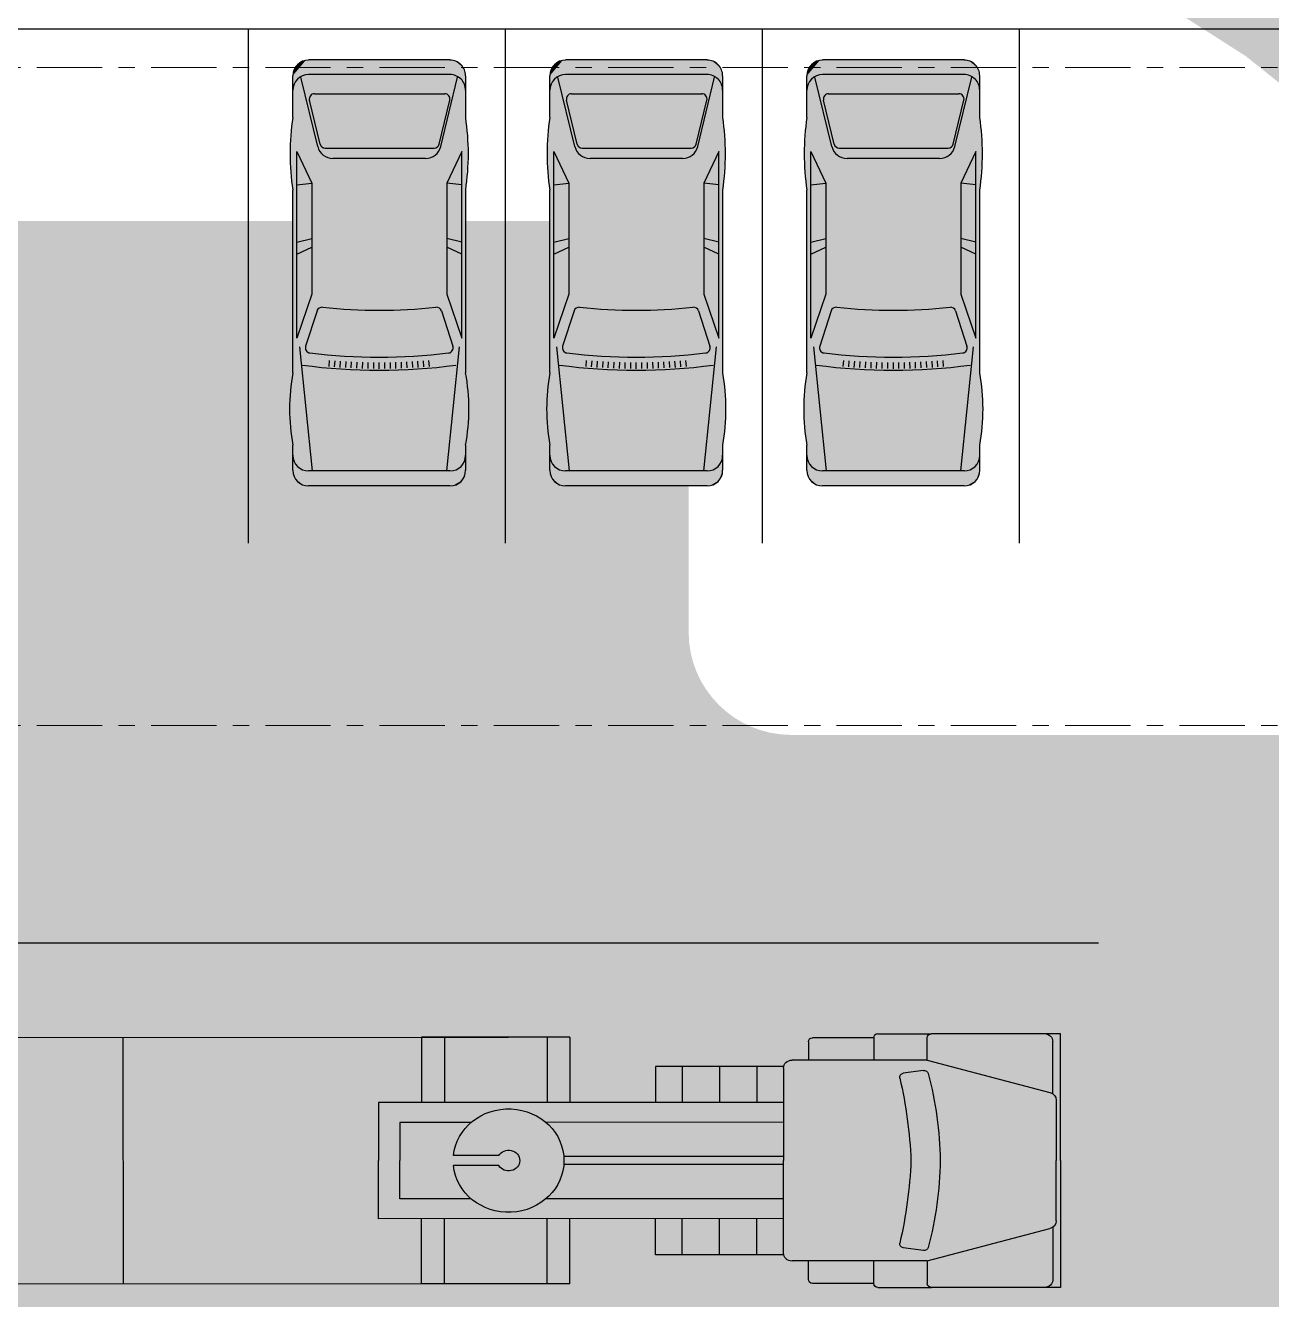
# Model space of a CAD drawing. Header units: metres. Extents: x 1156 to 2335, y -13 to 268.
# Drawn here: x 1341.28 to 1353.4, y 172.62 to 185.01 of the extents above; entities that cross this region are included whole.
import ezdxf

# ---------------------------------------------------------------- set-up
doc = ezdxf.new("R2010")
doc.units = ezdxf.units.M
doc.header["$LTSCALE"] = 0.05
doc.linetypes.add('Grid Line', pattern=[0.022225, 0.0127, -0.003175, 0.003175, -0.003175])
doc.layers.get('0').update_dxf_attribs({"lineweight": 0})
for name, color, linetype in [('255', 255, 'Continuous'), ('ARQ_RUA', 2, 'Continuous'), ('AUT', 1, 'Continuous'), ('autos', 1, 'Continuous'), ('carro', 7, 'Continuous'), ('HACHURA', 252, 'Continuous'), ('sh- talude', 64, 'Continuous'), ('SHADE 255', 255, 'Continuous'), ('Vagas', 1, 'Continuous'), ('VEICULO', 8, 'Continuous')]:
    doc.layers.add(name, color=color, linetype=linetype)
doc.layers.add('S-GRID-1', color=7, linetype='Grid Line', lineweight=5, true_color=0x0080c0)

# ---------------------------------------------------------------- blocks, each defined once
blk = doc.blocks.new('*U48', base_point=(-296.738, -348.243))
at = {"color": 0, "ltscale": 0.05}
for points in [[(-296.838, -345.373), (-298.384, -345.418), (-298.419, -345.762)], [(-296.838, -345.373), (-298.419, -345.762), (-298.399, -349.431)], [(-298.384, -345.418), (-298.41, -345.464), (-298.419, -345.516)], [(-298.384, -345.418), (-298.419, -345.516), (-298.419, -345.762)], [(-298.384, -345.418), (-298.399, -345.44), (-298.41, -345.464)], [(-298.399, -349.431), (-296.738, -349.355), (-296.838, -345.373)], [(-298.294, -345.366), (-298.343, -345.384), (-298.384, -345.418)], [(-296.838, -345.373), (-298.294, -345.366), (-298.384, -345.418)], [(-298.343, -345.384), (-298.365, -345.4), (-298.384, -345.418)], [(-298.294, -345.366), (-298.319, -345.373), (-298.343, -345.384)], [(-296.89, -345.364), (-298.267, -345.364), (-298.294, -345.366)], [(-296.838, -345.373), (-296.89, -345.364), (-298.294, -345.366)], [(-296.838, -345.373), (-296.864, -345.366), (-296.89, -345.364)], [(-296.792, -345.4), (-296.814, -345.384), (-296.838, -345.373)], [(-296.758, -345.44), (-296.792, -345.4), (-296.838, -345.373)], [(-296.738, -345.762), (-296.758, -345.44), (-296.838, -345.373)], [(-296.738, -348.243), (-296.738, -345.762), (-296.838, -345.373)], [(-296.738, -349.355), (-296.738, -348.243), (-296.838, -345.373)], [(-296.758, -345.44), (-296.773, -345.418), (-296.792, -345.4)], [(-298.41, -345.464), (-298.417, -345.49), (-298.419, -345.516)], [(-296.74, -345.49), (-296.747, -345.464), (-296.758, -345.44)], [(-296.738, -345.762), (-296.74, -345.49), (-296.758, -345.44)], [(-296.738, -345.762), (-296.738, -345.516), (-296.74, -345.49)], [(-298.419, -345.762), (-298.451, -346.105), (-298.422, -346.448)], [(-298.419, -345.762), (-298.422, -346.448), (-298.419, -346.465)], [(-298.419, -345.762), (-298.419, -346.465), (-298.399, -349.431)], [(-296.738, -346.465), (-296.735, -345.779), (-296.738, -345.762)], [(-296.738, -348.243), (-296.738, -346.465), (-296.738, -345.762)], [(-296.738, -346.465), (-296.706, -346.122), (-296.735, -345.779)], [(-298.419, -346.465), (-298.419, -348.243), (-298.419, -348.949)], [(-298.419, -346.465), (-298.419, -348.949), (-298.399, -349.431)], [(-298.419, -348.243), (-298.445, -348.663), (-298.419, -348.949)], [(-296.738, -348.949), (-296.713, -348.529), (-296.738, -348.243)], [(-296.738, -349.355), (-296.738, -348.949), (-296.738, -348.243)], [(-298.419, -348.949), (-298.419, -349.355), (-298.417, -349.381)], [(-298.419, -348.949), (-298.417, -349.381), (-298.399, -349.431)], [(-298.417, -349.381), (-298.41, -349.407), (-298.399, -349.431)], [(-298.399, -349.431), (-296.864, -349.505), (-296.738, -349.355)], [(-296.864, -349.505), (-296.773, -349.453), (-296.738, -349.355)], [(-296.773, -349.453), (-296.747, -349.407), (-296.738, -349.355)], [(-296.747, -349.407), (-296.74, -349.381), (-296.738, -349.355)], [(-298.399, -349.431), (-298.384, -349.453), (-298.365, -349.472)], [(-298.399, -349.431), (-298.365, -349.472), (-298.319, -349.498)], [(-298.399, -349.431), (-298.319, -349.498), (-296.864, -349.505)], [(-298.365, -349.472), (-298.343, -349.487), (-298.319, -349.498)], [(-298.319, -349.498), (-298.294, -349.505), (-298.267, -349.507)], [(-298.319, -349.498), (-298.267, -349.507), (-296.864, -349.505)], [(-298.267, -349.507), (-296.89, -349.507), (-296.864, -349.505)], [(-296.864, -349.505), (-296.814, -349.487), (-296.773, -349.453)], [(-296.864, -349.505), (-296.838, -349.498), (-296.814, -349.487)], [(-296.814, -349.487), (-296.792, -349.472), (-296.773, -349.453)], [(-296.773, -349.453), (-296.758, -349.431), (-296.747, -349.407)]]:
    blk.add_solid(points, dxfattribs=at)
blk = doc.blocks.new('AUTP2P')
at = {"layer": 'AUT'}
for p, q in [((1.355, 0.777), (0.146, 0.653)), ((0.152, 0.841), (0.398, 0.841)), ((1.101, 0.841), (2.879, 0.841)), ((1.867, 0.657), (1.438, 0.802)), ((1.438, 0.802), (3.253, 0.802)), ((2.254, 0.802), (2.322, 0.657)), ((2.373, 0.802), (2.409, 0.657)), ((2.931, 0.802), (2.946, 0.657)), ((3.253, 0.802), (2.946, 0.657)), ((3.302, 0.598), (3.977, 0.762)), ((3.586, 0.841), (3.991, 0.841)), ((0, -0.688), (0, 0.688)), ((0.146, -0.688), (0.146, 0.688)), ((1.704, 0.605), (1.36, 0.716)), ((2.946, 0.657), (1.867, 0.657)), ((3.326, 0.575), (3.753, 0.679)), ((3.816, 0.629), (3.816, -0.637)), ((4.003, -0.688), (4.003, 0.688)), ((4.144, -0.688), (4.144, 0.688)), ((3.287, 0.526), (3.287, -0.534)), ((1.154, 0.38), (1.214, 0.376)), ((1.158, 0.434), (1.218, 0.43)), ((1.163, 0.488), (1.222, 0.483)), ((3.185, -0.45), (3.185, 0.45)), ((1.148, 0.272), (1.207, 0.269)), ((1.151, 0.326), (1.21, 0.322)), ((1.144, 0.163), (1.203, 0.161)), ((1.146, 0.217), (1.205, 0.215)), ((1.141, 0), (1.201, 0)), ((1.142, 0.109), (1.202, 0.108)), ((1.142, 0.054), (1.201, 0.054)), ((1.142, -0.054), (1.201, -0.054)), ((1.142, -0.109), (1.202, -0.108)), ((1.144, -0.163), (1.203, -0.161)), ((1.146, -0.217), (1.205, -0.215)), ((1.148, -0.272), (1.207, -0.269)), ((1.151, -0.326), (1.21, -0.322)), ((1.154, -0.38), (1.214, -0.376)), ((1.158, -0.434), (1.218, -0.43)), ((1.163, -0.488), (1.222, -0.483)), ((1.704, -0.605), (1.36, -0.716)), ((3.302, -0.598), (3.977, -0.762)), ((3.326, -0.583), (3.753, -0.687)), ((1.355, -0.777), (0.146, -0.653)), ((1.867, -0.657), (1.438, -0.802)), ((2.946, -0.657), (1.867, -0.657)), ((2.254, -0.802), (2.322, -0.657)), ((2.373, -0.802), (2.409, -0.657)), ((2.931, -0.802), (2.946, -0.657)), ((3.253, -0.802), (2.946, -0.657)), ((0.152, -0.841), (0.398, -0.841)), ((1.101, -0.841), (2.879, -0.841)), ((1.438, -0.802), (3.253, -0.802)), ((3.586, -0.841), (3.991, -0.841))]:
    blk.add_line(p, q, dxfattribs=at)
for centre, radius, start, end in [((0.749, -1.103), 1.975, 79.7542, 100.2458), ((0.152, 0.688), 0.152, 90, 180), ((0.298, 0.688), 0.152, 90, 180), ((6.745, 0), 5.619, 172.3694, 187.6306), ((3.232, -1.547), 2.414, 81.5799, 98.4201), ((3.85, 0.688), 0.152, 360, 90), ((3.991, 0.688), 0.152, 0, 90), ((6.79, 0), 5.537, 173.0061, 186.9939), ((1.344, 0.668), 0.0508, 72.0364, 173.0061), ((3.765, 0.629), 0.0508, 0, 103.6383), ((1.688, 0.557), 0.0508, 353.7738, 72.0364), ((6.79, 0), 5.081, 173.7738, 186.2262), ((3.338, 0.45), 0.152, 103.6383, 180), ((3.338, 0.526), 0.0508, 103.6383, 180), ((3.338, -0.45), 0.152, 180, 256.3617), ((1.688, -0.557), 0.0508, 287.9636, 6.2262), ((3.338, -0.534), 0.0508, 180, 256.3617), ((0.152, -0.688), 0.152, 180, 270), ((0.298, -0.688), 0.152, 180, 270), ((1.344, -0.668), 0.0508, 186.9939, 287.9636), ((3.765, -0.637), 0.0508, 256.3617, 0), ((3.85, -0.688), 0.152, 270, 360), ((3.991, -0.688), 0.152, 270, 0), ((0.749, 1.103), 1.975, 259.7542, 280.2458), ((3.232, 1.547), 2.414, 261.5799, 278.4201)]:
    blk.add_arc(centre, radius, start, end, dxfattribs=at)
blk = doc.blocks.new('A$C196D28F4')
at = {"layer": '255', "color": 7, "ltscale": 0.05, "true_color": 0xffffff, "rotation": 180.0000000000016}
blk.add_blockref('*U48', (-0.841, 2.879), dxfattribs=at)
at = {"layer": 'carro', "rotation": 90}
blk.add_blockref('AUTP2P', (0, 0), dxfattribs=at)
blk = doc.blocks.new('A$C1590203D')
at = {"layer": 'AUT', "rotation": 270.0000000020938}
blk.add_blockref('A$C196D28F4', (-4.112, -0.032), dxfattribs=at)
blk = doc.blocks.new('minhao')
at = {"layer": 'SHADE 255'}
h = blk.add_hatch(color=256, dxfattribs=at)
h.paths.add_polyline_path([(9.508, 0), (0, 0), (0, -2.4), (9.508, -2.4)])
h.paths.add_polyline_path([(11.828, -0.635), (12.219, -0.635), (12.219, 0), (9.508, 0), (9.508, -2.4), (12.219, -2.4), (12.219, -1.765), (11.828, -1.765), (11.828, -1.2)])
h.paths.add_polyline_path([(12.425, 0), (12.219, 0), (12.219, -0.635), (12.425, -0.635)])
h.paths.add_polyline_path([(13.359, 0), (12.425, 0), (12.425, -0.635), (13.359, -0.635)])
h.paths.add_polyline_path([(13.565, 0), (13.359, 0), (13.359, -0.635), (13.565, -0.635)])
h.paths.add_polyline_path([(13.565, -1.765), (13.359, -1.765), (13.359, -2.4), (13.565, -2.4)])
h.paths.add_polyline_path([(13.359, -1.765), (12.425, -1.765), (12.425, -2.4), (13.008, -2.4), (13.359, -2.4)])
h.paths.add_polyline_path([(12.425, -1.765), (12.219, -1.765), (12.219, -2.4), (12.425, -2.4)])
h = blk.add_hatch(color=256, dxfattribs=at)
h.dxf.hatch_style = 2
h.paths.add_polyline_path([(16.323, -0.004, -0.414214), (16.361, 0.034), (16.846, 0.034), (17.871, 0.034), (18.018, 0.034), (18.018, -1.2), (18.018, -2.434), (17.871, -2.434), (16.846, -2.434), (16.361, -2.434, -0.414214), (16.323, -2.396), (16.323, -2.395), (15.768, -2.395, -0.414214), (15.73, -2.356), (15.73, -2.177), (15.581, -2.177, -0.354298), (15.505, -2.116), (14.343, -2.116), (14.343, -1.765), (13.565, -1.765), (13.565, -2.4), (12.219, -2.4), (12.219, -1.765), (11.828, -1.765), (11.828, -1.2), (11.828, -0.635), (12.219, -0.635), (12.219, 0), (13.565, 0), (13.565, -0.635), (14.343, -0.635), (14.343, -0.284), (15.505, -0.284, -0.354298), (15.581, -0.223), (15.73, -0.223), (15.73, -0.044, -0.414213), (15.768, -0.005), (15.768, -0.005), (16.323, -0.005)])
h.paths.add_polyline_path([(17.978, -0.613), (17.978, -1.2), (17.978, -1.787, -0.335473), (17.922, -1.861, 0.335473), (17.978, -1.787), (17.978, -1.2), (17.978, -0.613, 0.335456), (17.922, -0.539, -0.335456)], flags=16)
h.paths.add_polyline_path([(16.773, -0.324), (16.591, -0.351, 0.433393), (16.559, -0.398, -0.433393), (16.591, -0.351), (16.773, -0.324, -0.386545), (16.816, -0.353, 0.386545)], flags=16)
h.paths.add_polyline_path([(15.503, -1.2), (15.503, -1.572), (13.347, -1.572, -0.387894), (12.669, -1.572), (12.022, -1.572), (12.022, -1.2), (12.022, -0.828), (12.669, -0.828, -0.387894), (13.347, -0.828), (15.503, -0.828)], flags=16)
h = blk.add_hatch(color=256, dxfattribs=at)
h.paths.add_polyline_path([(13.347, -0.828), (15.503, -0.828), (15.503, -0.635), (11.828, -0.635), (11.828, -1.2), (11.828, -1.765), (15.503, -1.765), (15.503, -1.572), (13.347, -1.572, -0.387894), (12.669, -1.572), (12.022, -1.572), (12.022, -1.2), (12.022, -0.828), (12.669, -0.828, -0.387894)])
h.paths.add_polyline_path([(12.669, -0.828), (12.022, -0.828), (12.022, -1.2), (12.022, -1.572), (12.669, -1.572, -0.18572), (12.507, -1.248), (12.919, -1.248, 0.777666), (13.109, -1.2, 0.777666), (12.919, -1.152), (12.507, -1.152, -0.18572)], flags=16)
h.paths.add_polyline_path([(12.507, -1.152), (12.919, -1.152, -0.777666), (13.109, -1.2, -0.777666), (12.919, -1.248), (12.507, -1.248, 0.953006), (13.511, -1.2, 0.953006)], flags=17)
h.paths.add_polyline_path([(15.503, -1.239), (13.51, -1.239, -0.190713), (13.347, -1.572), (15.503, -1.572)], flags=17)
h.paths.add_polyline_path([(15.503, -0.828), (13.347, -0.828, -0.190713), (13.51, -1.161), (15.503, -1.161)], flags=16)
at = {"layer": 'AUT'}
for p, q in [((9.508, -2.4), (9.508, 0)), ((16.361, 0.034), (16.846, 0.034)), ((17.871, 0.034), (16.846, 0.034)), ((18.018, 0.034), (17.871, 0.034)), ((18.018, -1.2), (18.018, 0.034)), ((12.219, 0), (12.219, -0.635)), ((13.565, 0), (12.219, 0)), ((12.425, 0), (12.425, -0.635)), ((13.359, 0), (13.359, -0.635)), ((13.565, 0), (13.565, -0.635)), ((15.73, -0.044), (15.73, -0.223)), ((16.323, -0.005), (15.768, -0.005)), ((16.323, -0.004), (16.323, -0.223)), ((16.808, -0.223), (16.808, -0.004)), ((17.948, -0.552), (17.948, -0.043)), ((16.808, -0.223), (15.581, -0.223)), ((16.808, -0.223), (17.922, -0.539)), ((14.343, -0.284), (14.343, -0.635)), ((15.503, -0.284), (14.343, -0.284)), ((14.585, -0.284), (14.585, -0.635)), ((14.923, -0.284), (14.923, -0.635)), ((15.262, -0.284), (15.262, -0.635)), ((15.503, -0.3), (15.503, -1.2)), ((16.773, -0.324), (16.591, -0.351)), ((15.503, -0.635), (11.828, -0.635)), ((11.828, -0.635), (11.828, -1.2)), ((17.978, -0.613), (17.978, -1.2)), ((12.669, -0.828), (12.022, -0.828)), ((12.022, -0.828), (12.022, -1.2)), ((15.503, -0.828), (13.347, -0.828)), ((12.919, -1.152), (12.507, -1.152)), ((11.828, -1.765), (11.828, -1.2)), ((12.022, -1.572), (12.022, -1.2)), ((12.919, -1.248), (12.507, -1.248)), ((15.503, -1.161), (13.51, -1.161)), ((15.503, -1.239), (13.51, -1.239)), ((15.503, -2.1), (15.503, -1.2)), ((17.978, -1.787), (17.978, -1.2)), ((18.018, -1.2), (18.018, -2.434)), ((12.669, -1.572), (12.022, -1.572)), ((15.503, -1.572), (13.347, -1.572)), ((15.503, -1.765), (11.828, -1.765)), ((12.219, -2.4), (12.219, -1.765)), ((12.425, -2.4), (12.425, -1.765)), ((13.359, -2.4), (13.359, -1.765)), ((13.565, -2.4), (13.565, -1.765)), ((14.343, -2.116), (14.343, -1.765)), ((14.585, -2.116), (14.585, -1.765)), ((14.923, -2.116), (14.923, -1.765)), ((15.262, -2.116), (15.262, -1.765)), ((17.948, -1.848), (17.948, -2.357)), ((16.808, -2.177), (17.922, -1.861)), ((16.773, -2.076), (16.591, -2.049)), ((15.503, -2.116), (14.343, -2.116)), ((16.808, -2.177), (15.581, -2.177)), ((15.73, -2.356), (15.73, -2.177)), ((16.323, -2.396), (16.323, -2.177)), ((16.808, -2.177), (16.808, -2.396)), ((13.565, -2.4), (12.219, -2.4)), ((16.323, -2.395), (15.768, -2.395)), ((16.361, -2.434), (16.846, -2.434)), ((17.871, -2.434), (16.846, -2.434)), ((18.018, -2.434), (17.871, -2.434))]:
    blk.add_line(p, q, dxfattribs=at)
blk.add_lwpolyline([(13.008, 0), (0, 0), (0, -2.4), (13.008, -2.4)], dxfattribs=at)
for centre, radius, start, end in [((16.361, -0.004), 0.0387, 90, 180), ((16.846, -0.004), 0.0387, 90, 180), ((17.871, -0.043), 0.0774, 0, 90), ((15.768, -0.044), 0.0387, 90, 180), ((15.581, -0.3), 0.0774, 90, 180), ((16.779, -0.363), 0.0387, 14.007, 98.4197), ((16.597, -0.389), 0.0387, 98.4197, 192.1392), ((11.978, -1.383), 4.686, 2.2391, 12.1392), ((13.253, -1.242), 3.673, 0.6587, 14.007), ((17.901, -0.613), 0.0774, 0, 74.1784), ((13.008, -1.2), 0.503, 0, 174.4864), ((13.008, -1.2), 0.101, 0, 151.484), ((13.008, -1.2), 0.503, 185.5136, 0), ((13.008, -1.2), 0.101, 208.516, 0), ((11.978, -1.017), 4.686, 347.8608, 357.7609), ((13.253, -1.158), 3.673, 345.993, 359.3413), ((17.901, -1.787), 0.0774, 285.8216, 0), ((16.597, -2.011), 0.0387, 167.8608, 261.5803), ((16.779, -2.037), 0.0387, 261.5803, 345.993), ((15.581, -2.1), 0.0774, 180, 270), ((15.768, -2.356), 0.0387, 180, 270), ((16.361, -2.396), 0.0387, 180, 270), ((16.846, -2.396), 0.0387, 180, 270), ((17.871, -2.357), 0.0774, 270, 0)]:
    blk.add_arc(centre, radius, start, end, dxfattribs=at)
blk = doc.blocks.new('A$C68806889')
at = {"layer": 'autos', "rotation": 269.9956905861698}
blk.add_blockref('minhao', (1.25, 18.727), dxfattribs=at)

msp = doc.modelspace()

# ---------------------------------------------------------------- hatches: boundary and pattern name
at = {"layer": 'HACHURA'}
h = msp.add_hatch(color=256, dxfattribs=at)
h.dxf.hatch_style = 1
edge = h.paths.add_edge_path()
edge.add_line((1302.813, 155.575), (1236.167, 155.59))
edge.add_line((1236.167, 155.59), (1236.167, 154.33))
edge.add_arc((1234.167, 154.316), 2, -89.9989, 0.4254, ccw=False)
edge.add_line((1234.167, 152.316), (1229.857, 149.757))
edge.add_arc((1230.238, 151.831), 2.108, 181.9459, 259.5877, ccw=False)
edge.add_line((1228.131, 151.759), (1228.129, 161.735))
edge.add_arc((1230.145, 161.727), 2.016, 84.7408, 179.7807, ccw=False)
edge.add_line((1230.33, 163.735), (1230.33, 169.735))
edge.add_line((1230.33, 169.735), (1219.08, 169.735))
edge.add_line((1219.08, 169.735), (1215.445, 162.879))
edge.add_line((1215.445, 162.879), (1206.237, 132.365))
edge.add_line((1206.237, 132.365), (1209.898, 132.366))
edge.add_line((1209.898, 132.366), (1221.295, 132.501))
edge.add_line((1221.295, 132.501), (1237.634, 132.563))
edge.add_line((1237.634, 132.563), (1250.728, 132.444))
edge.add_line((1250.728, 132.444), (1271.237, 132.125))
edge.add_line((1271.237, 132.125), (1312.192, 132.045))
edge.add_line((1312.192, 132.045), (1373.75, 131.37))
edge.add_line((1373.75, 131.37), (1389.497, 130.553))
edge.add_line((1389.497, 130.553), (1369.886, 169.539))
edge.add_line((1369.886, 169.539), (1361.327, 183.462))
edge.add_line((1361.327, 183.462), (1347.018, 195.03))
edge.add_line((1347.018, 195.03), (1345.878, 194.677))
edge.add_line((1345.878, 194.677), (1330.22, 199.838))
edge.add_line((1330.22, 199.838), (1315.587, 205.515))
edge.add_line((1315.587, 205.515), (1283.397, 216.208))
edge.add_line((1283.397, 216.208), (1249.608, 220.686))
edge.add_line((1249.608, 220.686), (1233.675, 222.798))
edge.add_line((1233.675, 222.798), (1217.747, 224.909))
edge.add_arc((1218.535, 230.857), 6, 168.0169, 262.4507, ccw=False)
edge.add_line((1212.666, 232.103), (1209.212, 216.081))
edge.add_line((1209.212, 216.081), (1210.53, 210.926))
edge.add_arc((1200.842, 208.448), 10, -12.7386, 14.3438, ccw=False)
edge.add_line((1210.596, 206.243), (1206.043, 186.107))
edge.add_arc((1196.289, 188.312), 10, 315.6281, 347.2614, ccw=False)
edge.add_line((1203.438, 181.318), (1201.395, 179.254))
edge.add_line((1201.395, 179.254), (1197.828, 162.191))
edge.add_arc((1207.61, 160.114), 10, 138.4187, 168.0169, ccw=False)
edge.add_line((1200.129, 166.751), (1207.693, 175.164))
edge.add_line((1207.693, 175.164), (1209.465, 177.936))
edge.add_line((1209.465, 177.936), (1210.918, 181.212))
edge.add_line((1210.918, 181.212), (1213.254, 189.169))
edge.add_line((1213.254, 189.169), (1216.849, 203.315))
edge.add_line((1216.849, 203.315), (1218.663, 207.507))
edge.add_line((1218.663, 207.507), (1219.806, 209.369))
edge.add_line((1219.806, 209.369), (1221.082, 210.59))
edge.add_line((1221.082, 210.59), (1223.807, 211.569))
edge.add_line((1223.807, 211.569), (1225.557, 212.28))
edge.add_arc((1234.115, 187.99), 25.754, 90.1624, 109.4079, ccw=False)
edge.add_line((1234.042, 213.743), (1243.258, 213.743))
edge.add_arc((1241.602, 163.683), 50.088, 80.5686, 88.1051, ccw=False)
edge.add_line((1249.81, 213.094), (1263.018, 211.343))
edge.add_line((1263.018, 211.343), (1276.26, 209.588))
edge.add_line((1276.26, 209.588), (1283.784, 208.555))
edge.add_line((1283.784, 208.555), (1295.173, 206.419))
edge.add_line((1295.173, 206.419), (1301.959, 204.684))
edge.add_line((1301.959, 204.684), (1313.23, 200.524))
edge.add_line((1313.23, 200.524), (1329.46, 194.989))
edge.add_line((1329.46, 194.989), (1345.187, 189.168))
edge.add_line((1345.187, 189.168), (1350.051, 186.693))
edge.add_line((1350.051, 186.693), (1353.148, 184.711))
edge.add_line((1353.148, 184.711), (1357.008, 181.628))
edge.add_arc((1355.708, 180.108), 2, -90, 49.4623, ccw=False)
edge.add_line((1355.708, 178.108), (1348.729, 178.108))
edge.add_arc((1348.729, 179.108), 1, 180, 270, ccw=False)
edge.add_line((1347.729, 179.108), (1347.729, 183.108))
edge.add_line((1347.729, 183.108), (1330.229, 183.108))
edge.add_line((1330.229, 183.108), (1330.229, 175.219))
edge.add_arc((1329.233, 175.215), 0.996, -90.2393, 0.2393, ccw=False)
edge.add_line((1329.229, 174.219), (1323.897, 174.219))
edge.add_line((1323.897, 174.219), (1323.497, 168.168))
edge.add_line((1323.497, 168.168), (1323.767, 153.349))
edge.add_arc((1329.925, 157.244), 7.287, 212.314, 252.7334)
edge.add_line((1327.762, 150.286), (1327.395, 150.286))
edge.add_arc((1327.763, 155.295), 5.023, 180.1088, 265.7984, ccw=False)
edge.add_line((1322.74, 155.286), (1322.74, 182.535))
edge.add_line((1322.74, 182.535), (1309.24, 182.535))
edge.add_line((1309.24, 182.535), (1309.24, 153.286))
edge.add_arc((1306.24, 153.286), 3, 270, 360, ccw=False)
edge.add_line((1306.24, 150.286), (1304.813, 150.286))
edge.add_arc((1304.813, 152.286), 2, 180, 270, ccw=False)
edge.add_line((1302.813, 152.286), (1302.813, 155.575))
at = {"layer": 'sh- talude'}
h = msp.add_hatch(color=256, dxfattribs=at)
edge = h.paths.add_edge_path()
edge.add_line((1312.762, 205.035), (1292.549, 206.906))
edge.add_line((1292.549, 206.906), (1288.622, 207.207))
edge.add_line((1288.622, 207.207), (1285.553, 207.441))
edge.add_line((1285.553, 207.441), (1282.034, 207.567))
edge.add_line((1282.034, 207.567), (1279.371, 207.536))
edge.add_line((1279.371, 207.536), (1276.52, 207.6))
edge.add_line((1276.52, 207.6), (1274.084, 207.653))
edge.add_line((1274.084, 207.653), (1270.368, 207.668))
edge.add_line((1270.368, 207.668), (1267.276, 207.683))
edge.add_line((1267.276, 207.683), (1263.547, 207.488))
edge.add_line((1263.547, 207.488), (1259.36, 207.417))
edge.add_line((1259.36, 207.417), (1255.389, 207.259))
edge.add_line((1255.389, 207.259), (1252.238, 207.197))
edge.add_line((1252.238, 207.197), (1248.878, 206.957))
edge.add_line((1248.878, 206.957), (1245.778, 206.796))
edge.add_line((1245.778, 206.796), (1243.233, 206.76))
edge.add_line((1243.233, 206.76), (1240.808, 206.832))
edge.add_line((1240.808, 206.832), (1238.438, 206.688))
edge.add_line((1238.438, 206.688), (1235.569, 206.415))
edge.add_line((1235.569, 206.415), (1234.813, 206.256))
edge.add_line((1234.813, 206.256), (1234.084, 205.957))
edge.add_line((1234.084, 205.957), (1233.208, 205.456))
edge.add_line((1233.208, 205.456), (1232.557, 204.959))
edge.add_line((1232.557, 204.959), (1232.04, 204.412))
edge.add_line((1232.04, 204.412), (1231.564, 203.525))
edge.add_line((1231.564, 203.525), (1231.163, 202.693))
edge.add_line((1231.163, 202.693), (1230.791, 201.129))
edge.add_line((1230.791, 201.129), (1229.902, 199.065))
edge.add_line((1229.902, 199.065), (1229.325, 197.135))
edge.add_line((1229.325, 197.135), (1228.726, 194.919))
edge.add_line((1228.726, 194.919), (1228.151, 192.845))
edge.add_line((1228.151, 192.845), (1227.228, 190.405))
edge.add_line((1227.228, 190.405), (1226.221, 187.838))
edge.add_line((1226.221, 187.838), (1225.437, 185.557))
edge.add_line((1225.437, 185.557), (1224.577, 183.192))
edge.add_line((1224.577, 183.192), (1223.692, 180.742))
edge.add_line((1223.692, 180.742), (1222.6, 178.543))
edge.add_line((1222.6, 178.543), (1221.298, 176.321))
edge.add_line((1221.298, 176.321), (1219.857, 174.253))
edge.add_line((1219.857, 174.253), (1219.052, 171.659))
edge.add_line((1219.052, 171.659), (1220.32, 173.549))
edge.add_line((1220.32, 173.549), (1221.281, 174.996))
edge.add_line((1221.281, 174.996), (1222.174, 176.481))
edge.add_line((1222.174, 176.481), (1224.277, 180.124))
edge.add_line((1224.277, 180.124), (1225.111, 181.989))
edge.add_line((1225.111, 181.989), (1225.833, 184.016))
edge.add_line((1225.833, 184.016), (1226.791, 186.685))
edge.add_line((1226.791, 186.685), (1227.553, 188.775))
edge.add_line((1227.553, 188.775), (1228.216, 190.384))
edge.add_line((1228.216, 190.384), (1228.669, 191.992))
edge.add_line((1228.669, 191.992), (1229.399, 193.636))
edge.add_line((1229.399, 193.636), (1229.856, 195.503))
edge.add_line((1229.856, 195.503), (1230.327, 196.818))
edge.add_line((1230.327, 196.818), (1230.737, 198.228))
edge.add_line((1230.737, 198.228), (1231.389, 199.941))
edge.add_line((1231.389, 199.941), (1232.101, 201.637))
edge.add_line((1232.101, 201.637), (1232.704, 202.999))
edge.add_line((1232.704, 202.999), (1233.411, 203.965))
edge.add_line((1233.411, 203.965), (1234.11, 204.771))
edge.add_line((1234.11, 204.771), (1235.888, 205.553))
edge.add_line((1235.888, 205.553), (1238.518, 205.833))
edge.add_line((1238.518, 205.833), (1241.346, 205.867))
edge.add_line((1241.346, 205.867), (1243.903, 205.799))
edge.add_line((1243.903, 205.799), (1246.484, 205.941))
edge.add_line((1246.484, 205.941), (1248.941, 206.083))
edge.add_line((1248.941, 206.083), (1252.278, 206.321))
edge.add_line((1252.278, 206.321), (1255.415, 206.383))
edge.add_line((1255.415, 206.383), (1259.385, 206.541))
edge.add_line((1259.385, 206.541), (1263.578, 206.612))
edge.add_line((1263.578, 206.612), (1267.297, 206.807))
edge.add_line((1267.297, 206.807), (1270.364, 206.792))
edge.add_line((1270.364, 206.792), (1274.073, 206.777))
edge.add_line((1274.073, 206.777), (1276.501, 206.724))
edge.add_line((1276.501, 206.724), (1279.367, 206.66))
edge.add_line((1279.367, 206.66), (1282.024, 206.691))
edge.add_line((1282.024, 206.691), (1285.504, 206.566))
edge.add_line((1285.504, 206.566), (1288.556, 206.333))
edge.add_line((1288.556, 206.333), (1292.475, 206.033))
edge.add_line((1292.475, 206.033), (1315.62, 203.89))
edge.add_line((1315.62, 203.89), (1317.372, 203.149))
edge.add_line((1317.372, 203.149), (1321.274, 201.917))
edge.add_line((1321.274, 201.917), (1324.413, 201.152))
edge.add_line((1324.413, 201.152), (1328.172, 199.109))
edge.add_line((1328.172, 199.109), (1333.339, 197.778))
edge.add_line((1333.339, 197.778), (1337.526, 196.375))
edge.add_line((1337.526, 196.375), (1345.052, 193.557))
edge.add_line((1345.052, 193.557), (1351.507, 191.195))
edge.add_line((1351.507, 191.195), (1353.859, 190.331))
edge.add_line((1353.859, 190.331), (1357.988, 188.139))
edge.add_line((1357.988, 188.139), (1361.09, 186.153))
edge.add_line((1361.09, 186.153), (1363.843, 184.011))
edge.add_line((1363.843, 184.011), (1364.893, 183.113))
edge.add_arc((1363.919, 181.973), 1.5, -90, 49.4623, ccw=False)
edge.add_arc((1363.621, 181.493), 1.062, 286.2793, 414.1063)
edge.add_line((1364.243, 182.353), (1360.999, 183.991))
edge.add_line((1360.999, 183.991), (1346.233, 190.082))
edge.add_arc((1345.018, 187.338), 3, 66.1202, 74.8133)
edge.add_line((1345.804, 190.234), (1335.394, 193.06))
edge.add_line((1335.394, 193.06), (1335.094, 191.587))
edge.add_line((1335.094, 191.587), (1322.393, 195.034))
edge.add_line((1322.393, 195.034), (1303.142, 200.172))
edge.add_line((1303.142, 200.172), (1288.498, 201.395))
edge.add_line((1288.498, 201.395), (1237.398, 200.422))
edge.add_line((1237.398, 200.422), (1226.132, 174.828))
edge.add_line((1226.132, 174.828), (1219.616, 160.664))
edge.add_line((1219.616, 160.664), (1215.84, 148.545))
edge.add_line((1215.84, 148.545), (1212.108, 133.71))
edge.add_line((1212.108, 133.71), (1209.142, 121.322))
edge.add_line((1209.142, 121.322), (1186.553, 37.221))
edge.add_line((1186.553, 37.221), (1183.769, 25.835))
edge.add_line((1183.769, 25.835), (1183.769, 24.999))
edge.add_line((1183.769, 24.999), (1180.318, 21.951))
edge.add_line((1180.318, 21.951), (1179.621, 23.733))
edge.add_line((1179.621, 23.733), (1180.14, 27))
edge.add_line((1180.14, 27), (1180.527, 30.464))
edge.add_line((1180.527, 30.464), (1181.755, 34.171))
edge.add_line((1181.755, 34.171), (1182.669, 38.236))
edge.add_line((1182.669, 38.236), (1183.883, 44.202))
edge.add_line((1183.883, 44.202), (1184.847, 49.866))
edge.add_line((1184.847, 49.866), (1186.116, 56.329))
edge.add_line((1186.116, 56.329), (1186.82, 60.963))
edge.add_line((1186.82, 60.963), (1188.125, 66.421))
edge.add_line((1188.125, 66.421), (1188.883, 70.949))
edge.add_line((1188.883, 70.949), (1189.906, 76.074))
edge.add_line((1189.906, 76.074), (1190.855, 80.99))
edge.add_line((1190.855, 80.99), (1191.682, 85.496))
edge.add_line((1191.682, 85.496), (1192.646, 90.489))
edge.add_line((1192.646, 90.489), (1194.093, 96.925))
edge.add_line((1194.093, 96.925), (1195.354, 101.856))
edge.add_line((1195.354, 101.856), (1196.467, 107.612))
edge.add_line((1196.467, 107.612), (1197.46, 112.554))
edge.add_line((1197.46, 112.554), (1198.587, 118.174))
edge.add_line((1198.587, 118.174), (1199.842, 123.912))
edge.add_line((1199.842, 123.912), (1200.651, 128.516))
edge.add_line((1200.651, 128.516), (1201.965, 134.004))
edge.add_line((1201.965, 134.004), (1203.027, 138.702))
edge.add_line((1203.027, 138.702), (1204.092, 143.858))
edge.add_line((1204.092, 143.858), (1205.102, 148.659))
edge.add_line((1205.102, 148.659), (1206.205, 154.103))
edge.add_line((1206.205, 154.103), (1207.389, 159.224))
edge.add_line((1207.389, 159.224), (1208.471, 164.156))
edge.add_line((1208.471, 164.156), (1210.029, 168.212))
edge.add_line((1210.029, 168.212), (1211.773, 171.742))
edge.add_line((1211.773, 171.742), (1214.455, 174.604))
edge.add_line((1214.455, 174.604), (1216.305, 176.728))
edge.add_line((1216.305, 176.728), (1218.13, 179.584))
edge.add_line((1218.13, 179.584), (1219.608, 182.925))
edge.add_line((1219.608, 182.925), (1220.658, 186.602))
edge.add_line((1220.658, 186.602), (1221.807, 190.175))
edge.add_line((1221.807, 190.175), (1223.605, 197.728))
edge.add_line((1223.605, 197.728), (1224.767, 202.461))
edge.add_line((1224.767, 202.461), (1225.538, 205.035))
edge.add_line((1225.538, 205.035), (1226.51, 207.356))
edge.add_line((1226.51, 207.356), (1227.316, 209.137))
edge.add_line((1227.316, 209.137), (1228.391, 210.9))
edge.add_line((1228.391, 210.9), (1229.542, 212.015))
edge.add_line((1229.542, 212.015), (1230.525, 212.395))
edge.add_line((1230.525, 212.395), (1232.216, 212.973))
edge.add_line((1232.216, 212.973), (1233.922, 213.668))
edge.add_line((1233.922, 213.668), (1236.631, 214.053))
edge.add_line((1236.631, 214.053), (1239.391, 214.146))
edge.add_line((1239.391, 214.146), (1242.441, 213.706))
edge.add_line((1242.441, 213.706), (1245.556, 213.389))
edge.add_line((1245.556, 213.389), (1248.647, 213.174))
edge.add_line((1248.647, 213.174), (1252.681, 212.86))
edge.add_line((1252.681, 212.86), (1255.359, 212.777))
edge.add_line((1255.359, 212.777), (1257.719, 212.576))
edge.add_line((1257.719, 212.576), (1260.504, 212.369))
edge.add_line((1260.504, 212.369), (1263.705, 212.282))
edge.add_line((1263.705, 212.282), (1266.92, 212.167))
edge.add_line((1266.92, 212.167), (1270.481, 212.068))
edge.add_line((1270.481, 212.068), (1273.711, 211.965))
edge.add_line((1273.711, 211.965), (1277.186, 211.821))
edge.add_line((1277.186, 211.821), (1280.893, 211.492))
edge.add_line((1280.893, 211.492), (1284.475, 211.251))
edge.add_line((1284.475, 211.251), (1287.905, 210.692))
edge.add_line((1287.905, 210.692), (1291.435, 210.016))
edge.add_line((1291.435, 210.016), (1295.953, 209.173))
edge.add_line((1295.953, 209.173), (1300.027, 208.031))
edge.add_line((1300.027, 208.031), (1303.304, 207.793))
edge.add_line((1303.304, 207.793), (1306.786, 206.956))
edge.add_line((1306.786, 206.956), (1310.039, 206.066))
edge.add_line((1310.039, 206.066), (1312.768, 205.035))

# ---------------------------------------------------------------- linework, layer by layer
at = {"layer": 'ARQ_RUA'}
msp.add_line((1355.947, 184.973, 1.567), (1338.447, 184.973, 1.567), dxfattribs=at)
at = {"layer": 'S-GRID-1', "ltscale": 1000}
for p, q in [((1417.59, 184.6, 1.567), (1180.634, 184.6, 1.567)), ((1417.59, 178.2, 1.567), (1180.634, 178.2, 1.567))]:
    msp.add_line(p, q, dxfattribs=at)
at = {"layer": 'Vagas'}
for p, q in [((1343.447, 179.973, 1.567), (1343.447, 184.973, 1.567)), ((1345.947, 179.973, 1.567), (1345.947, 184.973, 1.567)), ((1348.447, 179.973, 1.567), (1348.447, 184.973, 1.567)), ((1350.947, 179.973, 1.567), (1350.947, 184.973, 1.567)), ((1331.715, 176.084, 1.567), (1351.715, 176.084, 1.567))]:
    msp.add_line(p, q, dxfattribs=at)

# ---------------------------------------------------------------- block references
at = {"layer": 'VEICULO', "rotation": 90.00000000000001}
for p in [(1344.688, 184.642, 1.567), (1347.188, 184.642, 1.567), (1349.688, 184.642, 1.567)]:
    msp.add_blockref('A$C1590203D', p, dxfattribs=at)
at = {"layer": 'VEICULO', "extrusion": (4.24944e-13, 5.20292e-20, -1), "xscale": 1.07142, "zscale": -1, "rotation": 270}
msp.add_blockref('A$C68806889', (-1350.768, 174.105), dxfattribs=at)

doc.saveas('drawing.dxf')
